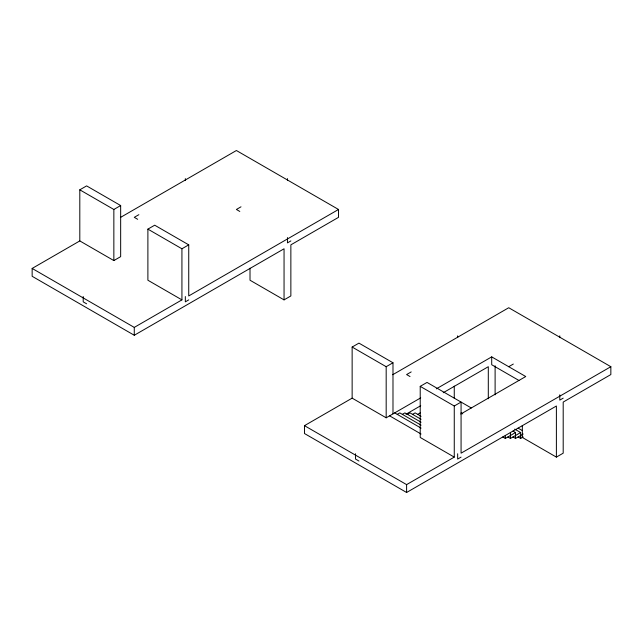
<?xml version="1.0" encoding="UTF-8"?>
<svg xmlns="http://www.w3.org/2000/svg" width="643" height="643" viewBox="0 0 643 643"><rect width="100%" height="100%" fill="white"/><g stroke="black" fill="none" stroke-linecap="round" stroke-linejoin="round"><path stroke-width="0.96" d="M79.804 240.924L79.804 189.822L86.612 185.891L120.659 205.543L120.659 256.645L113.851 260.576L79.804 240.924L32.15 268.436L32.15 276.297L134.274 335.26L284.053 248.785L284.053 299.879L290.861 295.949L290.861 244.854L338.523 217.334L338.523 209.473L236.399 150.518L120.41 217.479M79.804 189.822L113.851 209.473L120.659 205.543M138.872 214.682L134.274 217.334L137.674 219.303M147.89 229.125L181.929 248.785L181.929 299.879L147.89 280.227L147.89 229.125L154.698 225.195L188.737 244.854L188.737 295.949L338.523 209.473M240.996 206.821L236.399 209.473L239.799 211.443M181.929 248.785L188.737 244.854M32.15 268.436L134.274 327.4L181.929 299.879M188.737 299.879L185.337 301.848L185.337 296.544M290.861 240.924L287.461 242.885L287.461 237.58M392.736 374.708L508.726 307.74L610.85 366.703L610.85 374.564L563.196 402.076L563.196 453.178L556.388 457.109L556.388 406.006L406.601 492.482L304.477 433.527L304.477 425.666L352.139 398.146L352.139 347.051L358.947 343.121L392.986 362.773L392.986 413.875M352.139 347.051L386.178 366.703L392.986 362.773M411.199 371.911L406.601 374.564L410.009 376.533M420.217 386.355L454.263 406.006L454.263 457.109L420.217 437.457L420.217 386.355L427.024 382.424L471.279 407.975M352.139 398.146L386.178 417.805L420.715 397.864M436.308 388.854L491.702 356.873L525.749 376.533L460.822 414.012M397.245 414.365L399.793 412.886L421.069 425.176M402.349 414.365L404.897 412.886L421.069 422.226M406.022 414.205L420.739 405.709M443.244 392.72L488.302 366.703L488.302 398.764M407.453 414.365L410.009 412.886L421.069 419.276M412.557 414.365L415.113 412.886L421.069 416.326M417.669 414.365L420.217 412.886M508.726 366.703L513.323 364.051M454.263 406.006L461.071 402.076L461.071 453.178L610.85 366.703M304.477 425.666L406.601 484.621L454.263 457.109M461.071 457.109L457.663 459.078L457.663 453.765M563.196 398.146L559.788 400.115L559.788 394.81M502.77 436.967L505.326 438.438L515.533 432.546L515.533 438.438L512.985 436.967M507.874 436.967L510.429 438.438L520.637 432.546L520.637 438.438L518.089 436.967M515.533 438.438L523.193 434.017M520.637 438.438L523.193 436.967M518.941 380.463L491.702 364.742L491.702 356.873M518.089 428.117L522.341 430.577M514.681 429.106L520.637 432.546M512.985 431.067L515.533 432.546M284.053 299.879L250.014 280.227L250.014 268.203M556.388 457.109L522.341 437.457L522.341 425.433M461.071 412.886L462.767 413.875M394.689 412.886L421.069 428.117M389.586 415.836L421.069 434.017M86.612 303.809L83.212 301.848L83.212 296.544M358.947 461.039L355.539 459.078L355.539 453.765M559.788 335.847L559.788 337.615M510.429 432.546L510.429 438.438M505.326 435.488L505.326 438.438M495.11 365.779L495.11 394.834M457.663 335.847L457.663 337.615M454.263 386.13L454.263 398.146M406.601 484.621L406.601 492.482M386.178 366.703L386.178 417.805M287.461 178.617L287.461 180.386M185.337 178.617L185.337 180.386M134.274 327.4L134.274 335.26M113.851 209.473L113.851 260.576"/></g></svg>
